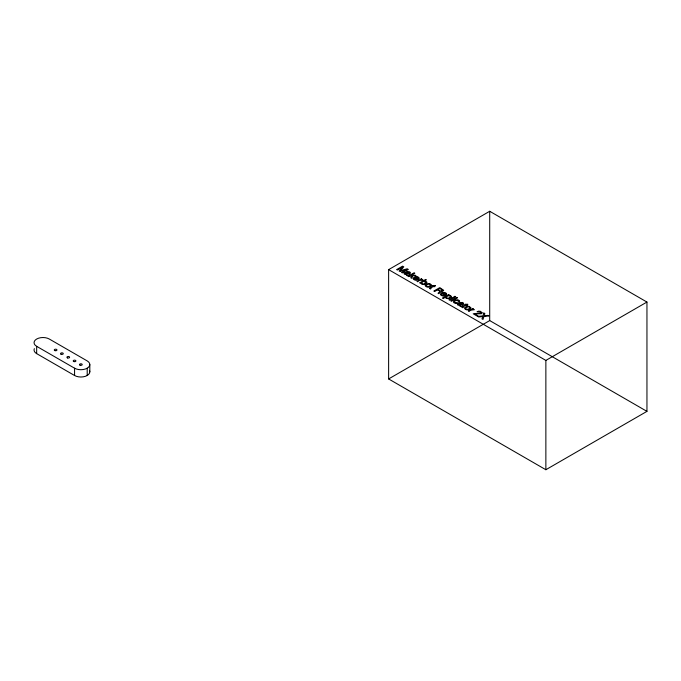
<?xml version="1.0" encoding="UTF-8"?>
<svg xmlns="http://www.w3.org/2000/svg" width="681" height="681" viewBox="0 0 681 681"><rect width="100%" height="100%" fill="white"/><g stroke="black" fill="none" stroke-linecap="round" stroke-linejoin="round"><path stroke-width="1.02" d="M388.621 269.633L489.707 211.272L646.95 302.058L646.95 411.367L545.864 469.728L388.621 378.942L388.621 269.633L545.864 360.419L646.95 302.058M388.621 378.942L489.707 320.581L646.95 411.367M36.663 346.331L74.569 368.208A8.93 5.159 0 0 0 87.202 368.208A8.93 5.159 0 0 0 87.202 360.913L49.304 339.036A8.93 5.159 0 0 0 36.663 339.036A8.93 5.159 0 0 0 36.663 346.331L36.663 353.626L74.569 375.503A8.93 5.159 0 0 0 85.355 376.321A8.93 5.159 0 0 0 89.517 370.524M545.864 360.419L545.864 469.728M489.707 211.272L489.707 320.581M89.815 364.565L89.815 371.86M87.202 368.208L87.202 375.503M74.569 368.208L74.569 375.503M36.663 353.626A8.93 5.159 0 0 1 34.356 348.638M459.624 301.189L458.951 302.228L458.236 301.811C459.309 299.742 454.806 300.236 454.329 301.802A1.268 0.732 0 0 0 454.508 302.39L457.598 303.002L456.636 303.317A2.111 1.217 0 0 1 455.283 303.334C449.945 301.87 458.211 297.563 459.624 301.189M429.515 288.352C431.482 290.6 430.324 286.454 433.644 286.616L434.938 286.667L434.24 286.267L435.457 285.569L432.912 285.501L432.316 285.85L432.903 286.19L429.515 288.352M461.948 307.071C463.906 309.319 462.757 305.182 466.068 305.335L467.37 305.394L466.672 304.994L467.89 304.288L465.336 304.22L464.74 304.569L465.327 304.909L461.948 307.071M414.048 278.623L414.857 279.525L416.636 279.559C418.296 281.457 410.158 279.312 414.167 277.295C415.946 275.345 421.845 277.72 417.998 279.678L414.797 277.831L414.048 278.623M441.382 294.405L442.182 295.307L443.969 295.341C445.621 297.239 437.491 295.094 441.501 293.068C443.28 291.119 449.179 293.494 445.331 295.46L442.131 293.613L441.382 294.405M409.647 272.851L408.77 273.464L405.416 272.468L404.037 273.132L404.267 274.137L406.829 274.809L406.574 275.354L407.408 275.831C410.643 274.579 412.422 270.749 406.557 271.821L409.647 272.851M462.918 303.615L462.05 304.228L458.696 303.224L457.317 303.888L457.547 304.901L460.109 305.565L459.854 306.118L460.688 306.595C463.923 305.335 465.702 301.504 459.837 302.585L462.918 303.615M426.059 285.492C426.289 288.054 432.461 285.662 429.6 284.215A1.413 0.817 0 0 0 428.451 284.113L426.059 285.492M465.438 308.229C465.668 310.791 471.839 308.399 468.979 306.952A1.413 0.817 0 0 0 467.838 306.85L465.438 308.229M443.637 290.319C442.114 292.226 440.394 291.451 438.896 293.681C435.704 293.383 443.365 291.272 437.193 290.046L434.631 291.528L433.823 291.059L439.798 287.612L443.637 290.319M425.863 282.351C420.867 287.697 420.62 278.742 425.863 282.351M420.901 282.955C421.352 285.56 426.102 284.632 426.91 282.555A2.324 1.345 0 0 0 426.502 281.713L424.212 281.091L426.383 279.831L425.668 279.423L419.666 282.887L420.901 282.955M431.465 285.169C429.456 290.055 420.364 284.777 428.451 283.534A2.545 1.473 0 0 1 430.12 283.79L431.465 285.169M470.843 307.906C468.834 312.792 459.743 307.514 467.838 306.271A2.545 1.473 0 0 1 469.498 306.527L470.843 307.906M405.008 273.413L406.259 274.392L408.43 273.839L406.182 273.055L405.008 273.413M458.287 304.169L459.539 305.148L461.709 304.603L459.462 303.82L458.287 304.169M418.432 278.112L417.828 278.904L415.401 277.507L417.351 277.244L418.432 278.112M445.766 293.894L445.161 294.686L442.735 293.29L444.676 293.026L445.766 293.894M442.497 290.268L440.871 291.127L437.874 289.655L439.917 288.48L442.497 290.268M482.063 312.783L481.986 313.064A2.486 1.439 0 0 1 481.322 313.745L474.7 313.864L477.883 315.695L477.194 316.095L473.193 313.788L480.863 312.988L480.088 311.83L477.092 311.702L478.615 311.149L480.531 311.336L482.063 312.783M483.85 313.039L482.94 315.882L477.739 316.41L478.709 316.98L482.829 316.512L481.978 318.861L482.982 319.44L483.944 316.461L488.864 315.933L487.902 315.38L484.097 315.822L484.863 313.626L483.85 313.039M412.712 275.72L411.741 278.316L410.805 277.771L411.647 275.72L408.838 276.631L408.132 276.231L414.108 272.775L414.814 273.183L411.341 275.184L415.07 275.201L416.006 275.745L412.712 275.72M446.251 296.882C448.796 301.683 453.427 292.387 446.251 296.882M402.437 267.122L399.117 271.021L399.917 271.481L406.668 269.557L401.603 272.46L402.377 272.902L408.353 269.455L407.204 268.791L400.445 270.723L403.782 266.816L402.624 266.143L396.648 269.599L397.415 270.042L402.437 267.122M451.145 297.359L448.243 298.695L446.072 298.304L445.442 297.205L443.22 298.491L442.488 298.065L448.566 294.558L449.273 294.975L448.694 295.307L450.226 295.443L451.418 296.431A2.588 1.49 0 0 1 451.137 297.359M421.326 278.81L416.968 281.33L417.7 281.755C418.457 279.525 426.672 280.376 421.275 279.653L422.024 279.219L421.326 278.81M454.917 296.337L448.941 299.785L449.673 300.21L455.649 296.754L454.917 296.337M455.112 298.338L450.771 300.84L451.512 301.274L455.853 298.772L455.112 298.338M456.747 297.393L455.921 297.869L456.662 298.304L457.496 297.818L456.747 297.393M472.759 308.502L468.392 311.021L469.132 311.447C469.992 309.157 477.977 310.127 472.699 309.344L473.448 308.902L472.759 308.502M79.975 365.127A1.336 0.775 0 0 0 82.188 364.735A1.336 0.775 0 0 0 80.494 363.824A1.336 0.775 0 0 0 79.975 365.127M73.846 361.568A1.336 0.775 0 0 0 75.906 360.947A1.336 0.775 0 0 0 73.948 360.232A1.336 0.775 0 0 0 73.846 361.568M67.564 357.934A1.336 0.775 0 0 0 69.59 357.287A1.336 0.775 0 0 0 67.606 356.589A1.336 0.775 0 0 0 67.564 357.934M61.001 354.18A1.336 0.775 0 0 0 63.231 353.814A1.336 0.775 0 0 0 61.562 352.877A1.336 0.775 0 0 0 61.001 354.18M54.863 350.613A1.336 0.775 0 0 0 56.957 350.034A1.336 0.775 0 0 0 55.033 349.276A1.336 0.775 0 0 0 54.863 350.613"/></g></svg>
